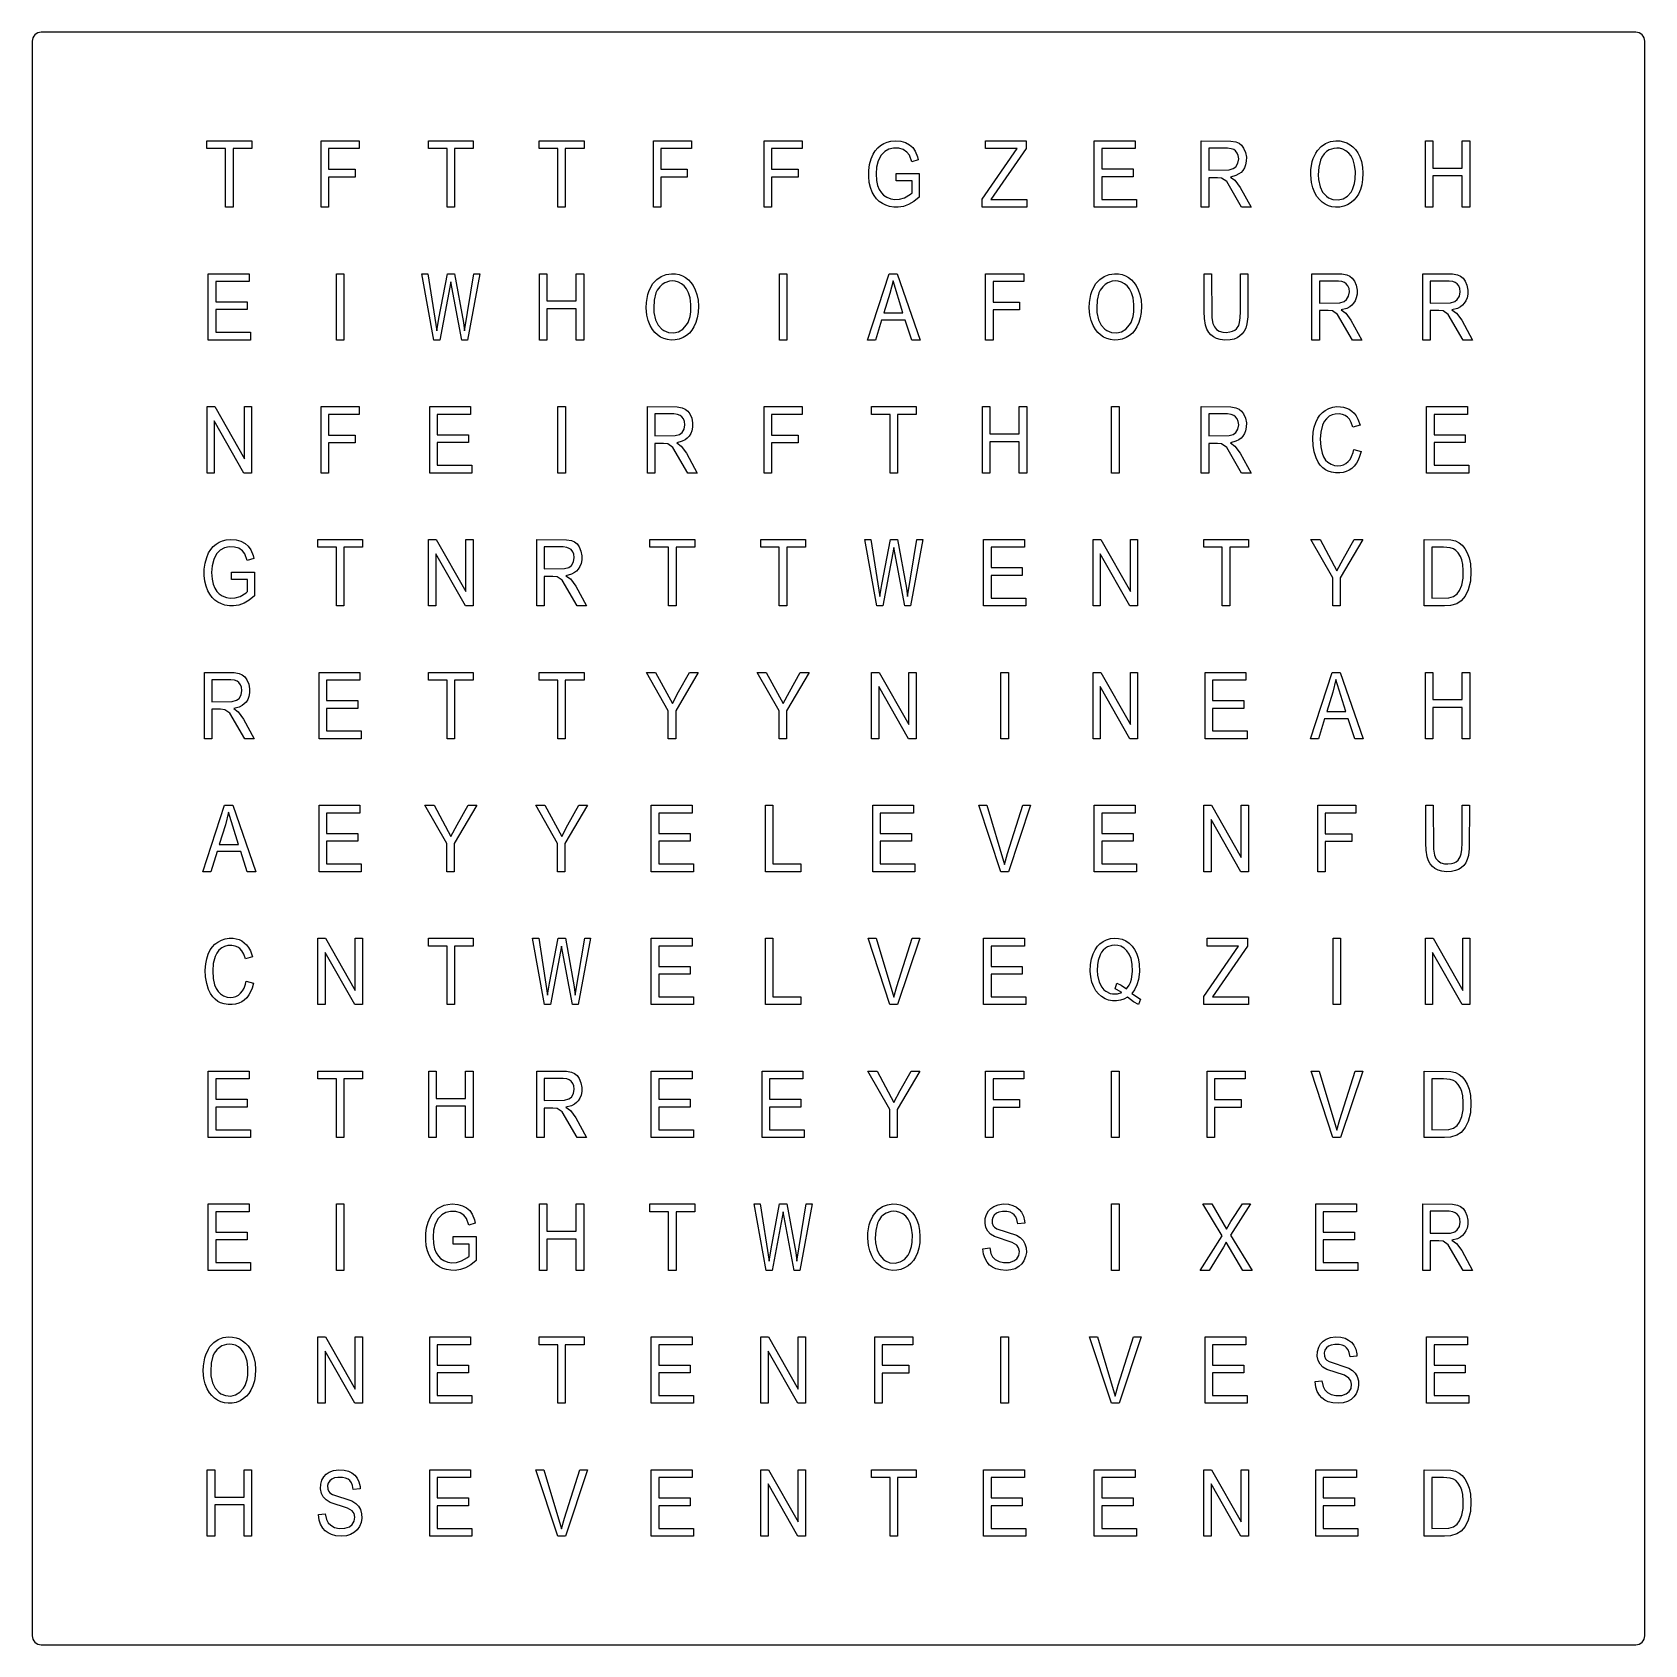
# Model space of a CAD drawing. Header units: millimetres. Extents: x 27.2 to 63.6, y -18.8 to 17.6.
import ezdxf

# ---------------------------------------------------------------- set-up
doc = ezdxf.new("R2010")
doc.units = ezdxf.units.MM
doc.layers.get('0').update_dxf_attribs({"linetype": 'CONTINUOUS'})

msp = doc.modelspace()

# ---------------------------------------------------------------- linework, layer by layer
msp.add_lwpolyline([(27.442, 17.565, 0.414214), (27.242, 17.365), (27.242, -18.635, 0.414214), (27.442, -18.835), (63.442, -18.835, 0.414214), (63.642, -18.635), (63.642, 17.365, 0.414214), (63.442, 17.565)], format="xyb", close=True)
for points in [[(32.197, 14.938), (31.775, 14.938), (31.775, 13.615), (31.606, 13.615), (31.606, 14.938), (31.186, 14.938), (31.186, 15.115), (32.197, 15.115)], [(34.529, 14.296), (33.93, 14.296), (33.93, 13.615), (33.762, 13.615), (33.762, 15.115), (34.622, 15.115), (34.622, 14.938), (33.93, 14.938), (33.93, 14.473), (34.529, 14.473)], [(37.197, 14.938), (36.775, 14.938), (36.775, 13.615), (36.606, 13.615), (36.606, 14.938), (36.186, 14.938), (36.186, 15.115), (37.197, 15.115)], [(39.697, 14.938), (39.275, 14.938), (39.275, 13.615), (39.106, 13.615), (39.106, 14.938), (38.686, 14.938), (38.686, 15.115), (39.697, 15.115)], [(42.029, 14.296), (41.43, 14.296), (41.43, 13.615), (41.262, 13.615), (41.262, 15.115), (42.122, 15.115), (42.122, 14.938), (41.43, 14.938), (41.43, 14.473), (42.029, 14.473)], [(44.529, 14.296), (43.93, 14.296), (43.93, 13.615), (43.762, 13.615), (43.762, 15.115), (44.622, 15.115), (44.622, 14.938), (43.93, 14.938), (43.93, 14.473), (44.529, 14.473)], [(47.068, 13.907), (47.102, 13.939), (47.102, 14.209), (46.74, 14.209), (46.74, 14.379), (47.262, 14.38), (47.262, 13.842), (47.14, 13.743), (47.024, 13.677), (46.906, 13.634), (46.785, 13.616), (46.692, 13.618), (46.592, 13.634), (46.511, 13.661), (46.434, 13.699), (46.363, 13.748), (46.301, 13.808), (46.248, 13.877), (46.204, 13.957), (46.164, 14.06), (46.137, 14.171), (46.123, 14.305), (46.125, 14.445), (46.144, 14.579), (46.179, 14.707), (46.224, 14.812), (46.271, 14.89), (46.326, 14.956), (46.39, 15.01), (46.462, 15.053), (46.538, 15.085), (46.621, 15.105), (46.724, 15.115), (46.846, 15.106), (46.953, 15.076), (47.047, 15.026), (47.116, 14.965), (47.174, 14.882), (47.226, 14.754), (47.243, 14.685), (47.096, 14.637), (47.041, 14.789), (46.987, 14.86), (46.903, 14.916), (46.807, 14.945), (46.686, 14.948), (46.581, 14.926), (46.484, 14.873), (46.402, 14.789), (46.337, 14.662), (46.301, 14.522), (46.29, 14.37), (46.3, 14.219), (46.325, 14.103), (46.361, 14.014), (46.409, 13.94), (46.461, 13.887), (46.53, 13.841), (46.624, 13.804), (46.712, 13.789), (46.821, 13.795), (46.932, 13.828)], [(48.882, 13.792), (49.696, 13.792), (49.696, 13.615), (48.688, 13.615), (48.688, 13.799), (49.473, 14.938), (48.762, 14.938), (48.762, 15.115), (49.675, 15.115), (49.675, 14.938)], [(51.385, 13.792), (52.167, 13.792), (52.167, 13.615), (51.216, 13.615), (51.216, 15.115), (52.138, 15.115), (52.138, 14.938), (51.385, 14.938), (51.385, 14.479), (52.09, 14.479), (52.09, 14.303), (51.385, 14.303)], [(53.994, 14.281), (53.799, 14.281), (53.799, 13.615), (53.63, 13.615), (53.63, 15.115), (54.3, 15.11), (54.414, 15.09), (54.483, 15.059), (54.54, 15.013), (54.587, 14.948), (54.628, 14.852), (54.648, 14.746), (54.647, 14.654), (54.631, 14.57), (54.605, 14.505), (54.568, 14.446), (54.529, 14.402), (54.482, 14.366), (54.414, 14.331), (54.29, 14.297), (54.392, 14.223), (54.509, 14.062), (54.754, 13.615), (54.541, 13.615), (54.205, 14.195), (54.091, 14.273)], [(54.225, 14.949), (53.799, 14.949), (53.799, 14.453), (54.257, 14.459), (54.353, 14.486), (54.411, 14.529), (54.458, 14.608), (54.475, 14.706), (54.466, 14.78), (54.442, 14.837), (54.404, 14.886), (54.365, 14.915), (54.307, 14.937)], [(56.147, 14.056), (56.117, 14.175), (56.103, 14.346), (56.107, 14.462), (56.137, 14.644), (56.159, 14.713), (56.217, 14.838), (56.254, 14.894), (56.34, 14.987), (56.438, 15.055), (56.549, 15.098), (56.671, 15.115), (56.762, 15.111), (56.842, 15.095), (56.917, 15.067), (56.989, 15.027), (57.054, 14.976), (57.112, 14.915), (57.162, 14.845), (57.209, 14.752), (57.245, 14.648), (57.271, 14.519), (57.281, 14.381), (57.274, 14.238), (57.255, 14.121), (57.223, 14.012), (57.178, 13.912), (57.131, 13.838), (57.076, 13.774), (57.014, 13.72), (56.932, 13.671), (56.847, 13.637), (56.758, 13.619), (56.663, 13.616), (56.58, 13.626), (56.501, 13.649), (56.427, 13.684), (56.358, 13.731), (56.297, 13.788), (56.243, 13.854), (56.192, 13.942)], [(56.281, 14.518), (56.271, 14.343), (56.276, 14.238), (56.311, 14.075), (56.371, 13.956), (56.454, 13.864), (56.501, 13.83), (56.604, 13.789), (56.721, 13.78), (56.833, 13.806), (56.93, 13.865), (57.013, 13.958), (57.046, 14.016), (57.092, 14.152), (57.108, 14.252), (57.111, 14.421), (57.093, 14.567), (57.058, 14.683), (57.011, 14.772), (56.959, 14.837), (56.897, 14.889), (56.827, 14.925), (56.753, 14.945), (56.693, 14.95), (56.623, 14.944), (56.52, 14.909), (56.461, 14.871), (56.406, 14.821), (56.349, 14.744), (56.319, 14.679)], [(59.523, 14.322), (58.86, 14.322), (58.86, 13.615), (58.692, 13.615), (58.692, 15.115), (58.86, 15.115), (58.86, 14.499), (59.523, 14.499), (59.523, 15.115), (59.692, 15.115), (59.692, 13.615), (59.523, 13.615)], [(31.385, 10.792), (32.167, 10.792), (32.167, 10.615), (31.216, 10.615), (31.216, 12.115), (32.138, 12.115), (32.138, 11.938), (31.385, 11.938), (31.385, 11.479), (32.09, 11.479), (32.09, 11.303), (31.385, 11.303)], [(34.107, 12.115), (34.276, 12.115), (34.276, 10.615), (34.107, 10.615)], [(36.938, 10.615), (36.691, 11.934), (36.444, 10.615), (36.307, 10.615), (36.036, 12.115), (36.174, 12.115), (36.373, 10.825), (36.419, 11.102), (36.613, 12.115), (36.776, 12.115), (36.978, 11.016), (37.001, 10.825), (37.212, 12.115), (37.347, 12.115), (37.068, 10.615)], [(39.523, 11.322), (38.86, 11.322), (38.86, 10.615), (38.692, 10.615), (38.692, 12.115), (38.86, 12.115), (38.86, 11.499), (39.523, 11.499), (39.523, 12.115), (39.692, 12.115), (39.692, 10.615), (39.523, 10.615)], [(41.147, 11.056), (41.117, 11.175), (41.103, 11.346), (41.107, 11.462), (41.137, 11.644), (41.159, 11.713), (41.217, 11.838), (41.254, 11.894), (41.34, 11.987), (41.438, 12.055), (41.549, 12.098), (41.671, 12.115), (41.762, 12.111), (41.842, 12.095), (41.917, 12.067), (41.989, 12.027), (42.054, 11.976), (42.112, 11.915), (42.162, 11.845), (42.209, 11.752), (42.245, 11.648), (42.271, 11.519), (42.281, 11.381), (42.274, 11.238), (42.255, 11.121), (42.223, 11.012), (42.178, 10.912), (42.131, 10.838), (42.076, 10.774), (42.014, 10.72), (41.932, 10.671), (41.847, 10.637), (41.758, 10.619), (41.663, 10.616), (41.58, 10.626), (41.501, 10.649), (41.427, 10.684), (41.358, 10.731), (41.297, 10.788), (41.243, 10.854), (41.192, 10.942)], [(44.107, 12.115), (44.276, 12.115), (44.276, 10.615), (44.107, 10.615)], [(46.947, 11.069), (46.414, 11.069), (46.274, 10.615), (46.095, 10.615), (46.585, 12.115), (46.766, 12.115), (47.288, 10.615), (47.096, 10.615)], [(49.529, 11.296), (48.93, 11.296), (48.93, 10.615), (48.762, 10.615), (48.762, 12.115), (49.622, 12.115), (49.622, 11.938), (48.93, 11.938), (48.93, 11.473), (49.529, 11.473)], [(51.147, 11.056), (51.117, 11.175), (51.103, 11.346), (51.107, 11.462), (51.137, 11.644), (51.159, 11.713), (51.217, 11.838), (51.254, 11.894), (51.34, 11.987), (51.438, 12.055), (51.549, 12.098), (51.671, 12.115), (51.762, 12.111), (51.842, 12.095), (51.917, 12.067), (51.989, 12.027), (52.054, 11.976), (52.112, 11.915), (52.162, 11.845), (52.209, 11.752), (52.245, 11.648), (52.271, 11.519), (52.281, 11.381), (52.274, 11.238), (52.255, 11.121), (52.223, 11.012), (52.178, 10.912), (52.131, 10.838), (52.076, 10.774), (52.014, 10.72), (51.932, 10.671), (51.847, 10.637), (51.758, 10.619), (51.663, 10.616), (51.58, 10.626), (51.501, 10.649), (51.427, 10.684), (51.358, 10.731), (51.297, 10.788), (51.243, 10.854), (51.192, 10.942)], [(54.496, 11.016), (54.512, 11.117), (54.519, 11.264), (54.519, 12.115), (54.685, 12.115), (54.681, 11.141), (54.661, 10.981), (54.634, 10.888), (54.6, 10.819), (54.554, 10.757), (54.497, 10.704), (54.438, 10.666), (54.371, 10.639), (54.281, 10.62), (54.166, 10.615), (54.059, 10.627), (53.977, 10.651), (53.906, 10.686), (53.847, 10.734), (53.798, 10.791), (53.76, 10.86), (53.729, 10.954), (53.705, 11.101), (53.699, 11.263), (53.699, 12.115), (53.865, 12.115), (53.87, 11.121), (53.892, 10.988), (53.928, 10.912), (53.976, 10.858), (54.038, 10.819), (54.121, 10.795), (54.195, 10.791), (54.278, 10.799), (54.337, 10.815), (54.387, 10.84), (54.427, 10.873), (54.475, 10.949)], [(56.494, 11.281), (56.299, 11.281), (56.299, 10.615), (56.13, 10.615), (56.13, 12.115), (56.8, 12.11), (56.914, 12.09), (56.983, 12.059), (57.04, 12.013), (57.087, 11.948), (57.128, 11.852), (57.148, 11.746), (57.147, 11.654), (57.131, 11.57), (57.105, 11.505), (57.068, 11.446), (57.029, 11.402), (56.982, 11.366), (56.914, 11.331), (56.79, 11.297), (56.892, 11.223), (57.009, 11.062), (57.254, 10.615), (57.041, 10.615), (56.705, 11.195), (56.591, 11.273)], [(58.994, 11.281), (58.799, 11.281), (58.799, 10.615), (58.63, 10.615), (58.63, 12.115), (59.3, 12.11), (59.414, 12.09), (59.483, 12.059), (59.54, 12.013), (59.587, 11.948), (59.628, 11.852), (59.648, 11.746), (59.647, 11.654), (59.631, 11.57), (59.605, 11.505), (59.568, 11.446), (59.529, 11.402), (59.482, 11.366), (59.414, 11.331), (59.29, 11.297), (59.392, 11.223), (59.509, 11.062), (59.754, 10.615), (59.541, 10.615), (59.205, 11.195), (59.091, 11.273)], [(41.281, 11.518), (41.271, 11.343), (41.276, 11.238), (41.311, 11.075), (41.371, 10.956), (41.454, 10.864), (41.501, 10.83), (41.604, 10.789), (41.721, 10.78), (41.833, 10.806), (41.93, 10.865), (42.013, 10.958), (42.046, 11.016), (42.092, 11.152), (42.108, 11.252), (42.111, 11.421), (42.093, 11.567), (42.058, 11.683), (42.011, 11.772), (41.959, 11.837), (41.897, 11.889), (41.827, 11.925), (41.753, 11.945), (41.693, 11.95), (41.623, 11.944), (41.52, 11.909), (41.461, 11.871), (41.406, 11.821), (41.349, 11.744), (41.319, 11.679)], [(46.672, 11.957), (46.603, 11.671), (46.463, 11.231), (46.895, 11.231)], [(51.281, 11.518), (51.271, 11.343), (51.276, 11.238), (51.311, 11.075), (51.371, 10.956), (51.454, 10.864), (51.501, 10.83), (51.604, 10.789), (51.721, 10.78), (51.833, 10.806), (51.93, 10.865), (52.013, 10.958), (52.046, 11.016), (52.092, 11.152), (52.108, 11.252), (52.111, 11.421), (52.093, 11.567), (52.058, 11.683), (52.011, 11.772), (51.959, 11.837), (51.897, 11.889), (51.827, 11.925), (51.753, 11.945), (51.693, 11.95), (51.623, 11.944), (51.52, 11.909), (51.461, 11.871), (51.406, 11.821), (51.349, 11.744), (51.319, 11.679)], [(56.725, 11.949), (56.299, 11.949), (56.299, 11.453), (56.757, 11.459), (56.853, 11.486), (56.911, 11.529), (56.958, 11.608), (56.975, 11.706), (56.966, 11.78), (56.942, 11.837), (56.904, 11.886), (56.865, 11.915), (56.807, 11.937)], [(59.225, 11.949), (58.799, 11.949), (58.799, 11.453), (59.257, 11.459), (59.353, 11.486), (59.411, 11.529), (59.458, 11.608), (59.475, 11.706), (59.466, 11.78), (59.442, 11.837), (59.404, 11.886), (59.365, 11.915), (59.307, 11.937)], [(32.021, 7.615), (31.351, 8.794), (31.351, 7.615), (31.189, 7.615), (31.189, 9.115), (31.362, 9.115), (32.032, 7.937), (32.032, 9.115), (32.194, 9.115), (32.194, 7.615)], [(34.529, 8.296), (33.93, 8.296), (33.93, 7.615), (33.762, 7.615), (33.762, 9.115), (34.622, 9.115), (34.622, 8.938), (33.93, 8.938), (33.93, 8.473), (34.529, 8.473)], [(36.385, 7.792), (37.167, 7.792), (37.167, 7.615), (36.216, 7.615), (36.216, 9.115), (37.138, 9.115), (37.138, 8.938), (36.385, 8.938), (36.385, 8.479), (37.09, 8.479), (37.09, 8.303), (36.385, 8.303)], [(39.107, 9.115), (39.276, 9.115), (39.276, 7.615), (39.107, 7.615)], [(41.494, 8.281), (41.299, 8.281), (41.299, 7.615), (41.13, 7.615), (41.13, 9.115), (41.8, 9.11), (41.914, 9.09), (41.983, 9.059), (42.04, 9.013), (42.087, 8.948), (42.128, 8.852), (42.148, 8.746), (42.147, 8.654), (42.131, 8.57), (42.105, 8.505), (42.068, 8.446), (42.029, 8.402), (41.982, 8.366), (41.914, 8.331), (41.79, 8.297), (41.892, 8.223), (42.009, 8.062), (42.254, 7.615), (42.041, 7.615), (41.705, 8.195), (41.591, 8.273)], [(44.529, 8.296), (43.93, 8.296), (43.93, 7.615), (43.762, 7.615), (43.762, 9.115), (44.622, 9.115), (44.622, 8.938), (43.93, 8.938), (43.93, 8.473), (44.529, 8.473)], [(47.197, 8.938), (46.775, 8.938), (46.775, 7.615), (46.606, 7.615), (46.606, 8.938), (46.186, 8.938), (46.186, 9.115), (47.197, 9.115)], [(49.523, 8.322), (48.86, 8.322), (48.86, 7.615), (48.692, 7.615), (48.692, 9.115), (48.86, 9.115), (48.86, 8.499), (49.523, 8.499), (49.523, 9.115), (49.692, 9.115), (49.692, 7.615), (49.523, 7.615)], [(51.607, 9.115), (51.776, 9.115), (51.776, 7.615), (51.607, 7.615)], [(53.994, 8.281), (53.799, 8.281), (53.799, 7.615), (53.63, 7.615), (53.63, 9.115), (54.3, 9.11), (54.414, 9.09), (54.483, 9.059), (54.54, 9.013), (54.587, 8.948), (54.628, 8.852), (54.648, 8.746), (54.647, 8.654), (54.631, 8.57), (54.605, 8.505), (54.568, 8.446), (54.529, 8.402), (54.482, 8.366), (54.414, 8.331), (54.29, 8.297), (54.392, 8.223), (54.509, 8.062), (54.754, 7.615), (54.541, 7.615), (54.205, 8.195), (54.091, 8.273)], [(57.025, 7.988), (57.057, 8.076), (57.074, 8.148), (57.237, 8.1), (57.206, 7.989), (57.172, 7.907), (57.132, 7.834), (57.084, 7.772), (57.029, 7.719), (56.969, 7.677), (56.904, 7.646), (56.833, 7.626), (56.758, 7.616), (56.662, 7.618), (56.573, 7.632), (56.493, 7.657), (56.434, 7.688), (56.372, 7.736), (56.317, 7.794), (56.269, 7.863), (56.223, 7.957), (56.179, 8.095), (56.154, 8.24), (56.147, 8.395), (56.157, 8.538), (56.179, 8.652), (56.214, 8.757), (56.261, 8.85), (56.309, 8.92), (56.366, 8.979), (56.43, 9.027), (56.511, 9.071), (56.597, 9.1), (56.688, 9.114), (56.774, 9.113), (56.845, 9.103), (56.912, 9.082), (56.973, 9.053), (57.029, 9.013), (57.08, 8.965), (57.124, 8.908), (57.168, 8.83), (57.216, 8.692), (57.055, 8.648), (57.017, 8.755), (56.975, 8.829), (56.931, 8.879), (56.879, 8.914), (56.821, 8.938), (56.746, 8.95), (56.657, 8.946), (56.585, 8.927), (56.521, 8.895), (56.457, 8.842), (56.406, 8.777), (56.368, 8.699), (56.328, 8.541), (56.315, 8.377), (56.326, 8.204), (56.357, 8.065), (56.392, 7.979), (56.438, 7.909), (56.488, 7.859), (56.561, 7.813), (56.639, 7.787), (56.713, 7.779), (56.779, 7.785), (56.839, 7.802), (56.895, 7.832), (56.945, 7.872), (56.989, 7.924)], [(58.885, 7.792), (59.667, 7.792), (59.667, 7.615), (58.716, 7.615), (58.716, 9.115), (59.638, 9.115), (59.638, 8.938), (58.885, 8.938), (58.885, 8.479), (59.59, 8.479), (59.59, 8.303), (58.885, 8.303)], [(41.725, 8.949), (41.299, 8.949), (41.299, 8.453), (41.757, 8.459), (41.853, 8.486), (41.911, 8.529), (41.958, 8.608), (41.975, 8.706), (41.966, 8.78), (41.942, 8.837), (41.904, 8.886), (41.865, 8.915), (41.807, 8.937)], [(54.225, 8.949), (53.799, 8.949), (53.799, 8.453), (54.257, 8.459), (54.353, 8.486), (54.411, 8.529), (54.458, 8.608), (54.475, 8.706), (54.466, 8.78), (54.442, 8.837), (54.404, 8.886), (54.365, 8.915), (54.307, 8.937)], [(32.068, 4.907), (32.102, 4.939), (32.102, 5.209), (31.74, 5.209), (31.74, 5.379), (32.262, 5.38), (32.262, 4.842), (32.14, 4.743), (32.024, 4.677), (31.906, 4.634), (31.785, 4.616), (31.692, 4.618), (31.592, 4.634), (31.511, 4.661), (31.434, 4.699), (31.363, 4.748), (31.301, 4.808), (31.248, 4.877), (31.204, 4.957), (31.164, 5.06), (31.137, 5.171), (31.123, 5.305), (31.125, 5.445), (31.144, 5.579), (31.179, 5.707), (31.224, 5.812), (31.271, 5.89), (31.326, 5.956), (31.39, 6.01), (31.462, 6.053), (31.538, 6.085), (31.621, 6.105), (31.724, 6.115), (31.846, 6.106), (31.953, 6.076), (32.047, 6.026), (32.116, 5.965), (32.174, 5.882), (32.226, 5.754), (32.243, 5.685), (32.096, 5.637), (32.041, 5.789), (31.987, 5.86), (31.903, 5.916), (31.807, 5.945), (31.686, 5.948), (31.581, 5.926), (31.484, 5.873), (31.402, 5.789), (31.337, 5.662), (31.301, 5.522), (31.29, 5.37), (31.3, 5.219), (31.325, 5.103), (31.361, 5.014), (31.409, 4.94), (31.461, 4.887), (31.53, 4.841), (31.624, 4.804), (31.712, 4.789), (31.821, 4.795), (31.932, 4.828)], [(34.697, 5.938), (34.275, 5.938), (34.275, 4.615), (34.106, 4.615), (34.106, 5.938), (33.686, 5.938), (33.686, 6.115), (34.697, 6.115)], [(37.021, 4.615), (36.351, 5.794), (36.351, 4.615), (36.189, 4.615), (36.189, 6.115), (36.362, 6.115), (37.032, 4.937), (37.032, 6.115), (37.194, 6.115), (37.194, 4.615)], [(38.994, 5.281), (38.799, 5.281), (38.799, 4.615), (38.63, 4.615), (38.63, 6.115), (39.3, 6.11), (39.414, 6.09), (39.483, 6.059), (39.54, 6.013), (39.587, 5.948), (39.628, 5.852), (39.648, 5.746), (39.647, 5.654), (39.631, 5.57), (39.605, 5.505), (39.568, 5.446), (39.529, 5.402), (39.482, 5.366), (39.414, 5.331), (39.29, 5.297), (39.392, 5.223), (39.509, 5.062), (39.754, 4.615), (39.541, 4.615), (39.205, 5.195), (39.091, 5.273)], [(39.225, 5.949), (38.799, 5.949), (38.799, 5.453), (39.257, 5.459), (39.353, 5.486), (39.411, 5.529), (39.458, 5.608), (39.475, 5.706), (39.466, 5.78), (39.442, 5.837), (39.404, 5.886), (39.365, 5.915), (39.307, 5.937)], [(42.197, 5.938), (41.775, 5.938), (41.775, 4.615), (41.606, 4.615), (41.606, 5.938), (41.186, 5.938), (41.186, 6.115), (42.197, 6.115)], [(44.697, 5.938), (44.275, 5.938), (44.275, 4.615), (44.106, 4.615), (44.106, 5.938), (43.686, 5.938), (43.686, 6.115), (44.697, 6.115)], [(46.938, 4.615), (46.691, 5.934), (46.444, 4.615), (46.307, 4.615), (46.036, 6.115), (46.174, 6.115), (46.373, 4.825), (46.419, 5.102), (46.613, 6.115), (46.776, 6.115), (46.978, 5.016), (47.001, 4.825), (47.212, 6.115), (47.347, 6.115), (47.068, 4.615)], [(48.885, 4.792), (49.667, 4.792), (49.667, 4.615), (48.716, 4.615), (48.716, 6.115), (49.638, 6.115), (49.638, 5.938), (48.885, 5.938), (48.885, 5.479), (49.59, 5.479), (49.59, 5.303), (48.885, 5.303)], [(52.021, 4.615), (51.351, 5.794), (51.351, 4.615), (51.189, 4.615), (51.189, 6.115), (51.362, 6.115), (52.032, 4.937), (52.032, 6.115), (52.194, 6.115), (52.194, 4.615)], [(54.697, 5.938), (54.275, 5.938), (54.275, 4.615), (54.106, 4.615), (54.106, 5.938), (53.686, 5.938), (53.686, 6.115), (54.697, 6.115)], [(57.276, 6.115), (56.767, 5.25), (56.767, 4.615), (56.599, 4.615), (56.599, 5.25), (56.107, 6.115), (56.312, 6.115), (56.693, 5.409), (56.833, 5.674), (57.08, 6.115)], [(59.399, 4.666), (59.259, 4.625), (59.125, 4.615), (58.665, 4.615), (58.665, 6.115), (59.262, 6.107), (59.366, 6.082), (59.455, 6.038), (59.518, 5.986), (59.579, 5.913), (59.635, 5.816), (59.677, 5.703), (59.706, 5.563), (59.719, 5.39), (59.705, 5.175), (59.657, 4.978), (59.589, 4.838), (59.497, 4.729)], [(59.101, 5.938), (58.833, 5.938), (58.833, 4.792), (59.218, 4.799), (59.327, 4.829), (59.407, 4.885), (59.463, 4.965), (59.511, 5.087), (59.539, 5.243), (59.544, 5.415), (59.533, 5.553), (59.512, 5.655), (59.484, 5.727), (59.432, 5.813), (59.379, 5.869), (59.327, 5.904), (59.249, 5.928)], [(31.494, 2.281), (31.299, 2.281), (31.299, 1.615), (31.13, 1.615), (31.13, 3.115), (31.8, 3.11), (31.914, 3.09), (31.983, 3.059), (32.04, 3.013), (32.087, 2.948), (32.128, 2.852), (32.148, 2.746), (32.147, 2.654), (32.131, 2.57), (32.105, 2.505), (32.068, 2.446), (32.029, 2.402), (31.982, 2.366), (31.914, 2.331), (31.79, 2.297), (31.892, 2.223), (32.009, 2.062), (32.254, 1.615), (32.041, 1.615), (31.705, 2.195), (31.591, 2.273)], [(31.725, 2.949), (31.299, 2.949), (31.299, 2.453), (31.757, 2.459), (31.853, 2.486), (31.911, 2.529), (31.958, 2.608), (31.975, 2.706), (31.966, 2.78), (31.942, 2.837), (31.904, 2.886), (31.865, 2.915), (31.807, 2.937)], [(33.885, 1.792), (34.667, 1.792), (34.667, 1.615), (33.716, 1.615), (33.716, 3.115), (34.638, 3.115), (34.638, 2.938), (33.885, 2.938), (33.885, 2.479), (34.59, 2.479), (34.59, 2.303), (33.885, 2.303)], [(37.197, 2.938), (36.775, 2.938), (36.775, 1.615), (36.606, 1.615), (36.606, 2.938), (36.186, 2.938), (36.186, 3.115), (37.197, 3.115)], [(39.697, 2.938), (39.275, 2.938), (39.275, 1.615), (39.106, 1.615), (39.106, 2.938), (38.686, 2.938), (38.686, 3.115), (39.697, 3.115)], [(42.276, 3.115), (41.767, 2.25), (41.767, 1.615), (41.599, 1.615), (41.599, 2.25), (41.107, 3.115), (41.312, 3.115), (41.693, 2.409), (41.833, 2.674), (42.08, 3.115)], [(44.776, 3.115), (44.267, 2.25), (44.267, 1.615), (44.099, 1.615), (44.099, 2.25), (43.607, 3.115), (43.812, 3.115), (44.193, 2.409), (44.333, 2.674), (44.58, 3.115)], [(47.021, 1.615), (46.351, 2.794), (46.351, 1.615), (46.189, 1.615), (46.189, 3.115), (46.362, 3.115), (47.032, 1.937), (47.032, 3.115), (47.194, 3.115), (47.194, 1.615)], [(49.107, 3.115), (49.276, 3.115), (49.276, 1.615), (49.107, 1.615)], [(52.021, 1.615), (51.351, 2.794), (51.351, 1.615), (51.189, 1.615), (51.189, 3.115), (51.362, 3.115), (52.032, 1.937), (52.032, 3.115), (52.194, 3.115), (52.194, 1.615)], [(53.885, 1.792), (54.667, 1.792), (54.667, 1.615), (53.716, 1.615), (53.716, 3.115), (54.638, 3.115), (54.638, 2.938), (53.885, 2.938), (53.885, 2.479), (54.59, 2.479), (54.59, 2.303), (53.885, 2.303)], [(56.947, 2.069), (56.414, 2.069), (56.274, 1.615), (56.095, 1.615), (56.585, 3.115), (56.766, 3.115), (57.288, 1.615), (57.096, 1.615)], [(56.672, 2.957), (56.603, 2.671), (56.463, 2.231), (56.895, 2.231)], [(59.523, 2.322), (58.86, 2.322), (58.86, 1.615), (58.692, 1.615), (58.692, 3.115), (58.86, 3.115), (58.86, 2.499), (59.523, 2.499), (59.523, 3.115), (59.692, 3.115), (59.692, 1.615), (59.523, 1.615)], [(31.947, -0.931), (31.414, -0.931), (31.274, -1.385), (31.095, -1.385), (31.585, 0.115), (31.766, 0.115), (32.288, -1.385), (32.096, -1.385)], [(33.885, -1.208), (34.667, -1.208), (34.667, -1.385), (33.716, -1.385), (33.716, 0.115), (34.638, 0.115), (34.638, -0.062), (33.885, -0.062), (33.885, -0.521), (34.59, -0.521), (34.59, -0.697), (33.885, -0.697)], [(37.276, 0.115), (36.767, -0.75), (36.767, -1.385), (36.599, -1.385), (36.599, -0.75), (36.107, 0.115), (36.312, 0.115), (36.693, -0.591), (36.833, -0.326), (37.08, 0.115)], [(39.776, 0.115), (39.267, -0.75), (39.267, -1.385), (39.099, -1.385), (39.099, -0.75), (38.607, 0.115), (38.812, 0.115), (39.193, -0.591), (39.333, -0.326), (39.58, 0.115)], [(41.385, -1.208), (42.167, -1.208), (42.167, -1.385), (41.216, -1.385), (41.216, 0.115), (42.138, 0.115), (42.138, -0.062), (41.385, -0.062), (41.385, -0.521), (42.09, -0.521), (42.09, -0.697), (41.385, -0.697)], [(43.962, -1.208), (44.59, -1.208), (44.59, -1.385), (43.793, -1.385), (43.793, 0.115), (43.962, 0.115)], [(46.385, -1.208), (47.167, -1.208), (47.167, -1.385), (46.216, -1.385), (46.216, 0.115), (47.138, 0.115), (47.138, -0.062), (46.385, -0.062), (46.385, -0.521), (47.09, -0.521), (47.09, -0.697), (46.385, -0.697)], [(49.603, 0.115), (49.775, 0.115), (49.276, -1.385), (49.103, -1.385), (48.609, 0.115), (48.791, 0.115), (49.19, -1.22), (49.258, -0.975)], [(51.385, -1.208), (52.167, -1.208), (52.167, -1.385), (51.216, -1.385), (51.216, 0.115), (52.138, 0.115), (52.138, -0.062), (51.385, -0.062), (51.385, -0.521), (52.09, -0.521), (52.09, -0.697), (51.385, -0.697)], [(54.521, -1.385), (53.851, -0.206), (53.851, -1.385), (53.689, -1.385), (53.689, 0.115), (53.862, 0.115), (54.532, -1.063), (54.532, 0.115), (54.694, 0.115), (54.694, -1.385)], [(57.029, -0.704), (56.43, -0.704), (56.43, -1.385), (56.262, -1.385), (56.262, 0.115), (57.122, 0.115), (57.122, -0.062), (56.43, -0.062), (56.43, -0.527), (57.029, -0.527)], [(59.496, -0.984), (59.512, -0.883), (59.519, -0.736), (59.519, 0.115), (59.685, 0.115), (59.681, -0.859), (59.661, -1.019), (59.634, -1.112), (59.6, -1.181), (59.554, -1.243), (59.497, -1.296), (59.438, -1.334), (59.371, -1.361), (59.281, -1.38), (59.166, -1.385), (59.059, -1.373), (58.977, -1.349), (58.906, -1.314), (58.847, -1.266), (58.798, -1.209), (58.76, -1.14), (58.729, -1.046), (58.705, -0.899), (58.699, -0.737), (58.699, 0.115), (58.865, 0.115), (58.87, -0.879), (58.892, -1.012), (58.928, -1.088), (58.976, -1.142), (59.038, -1.181), (59.121, -1.205), (59.195, -1.209), (59.278, -1.201), (59.337, -1.185), (59.387, -1.16), (59.427, -1.127), (59.475, -1.051)], [(31.672, -0.043), (31.603, -0.329), (31.463, -0.769), (31.895, -0.769)], [(32.025, -4.012), (32.057, -3.924), (32.074, -3.852), (32.237, -3.9), (32.206, -4.011), (32.172, -4.093), (32.132, -4.166), (32.084, -4.228), (32.029, -4.281), (31.969, -4.323), (31.904, -4.354), (31.833, -4.374), (31.758, -4.384), (31.662, -4.382), (31.573, -4.368), (31.493, -4.343), (31.434, -4.312), (31.372, -4.264), (31.317, -4.206), (31.269, -4.137), (31.223, -4.043), (31.179, -3.905), (31.154, -3.76), (31.147, -3.605), (31.157, -3.462), (31.179, -3.348), (31.214, -3.243), (31.261, -3.15), (31.309, -3.08), (31.366, -3.021), (31.43, -2.973), (31.511, -2.929), (31.597, -2.9), (31.688, -2.886), (31.774, -2.887), (31.845, -2.897), (31.912, -2.918), (31.973, -2.947), (32.029, -2.987), (32.08, -3.035), (32.124, -3.092), (32.168, -3.17), (32.216, -3.308), (32.055, -3.352), (32.017, -3.245), (31.975, -3.171), (31.931, -3.121), (31.879, -3.086), (31.821, -3.062), (31.746, -3.05), (31.657, -3.054), (31.585, -3.073), (31.521, -3.105), (31.457, -3.158), (31.406, -3.223), (31.368, -3.301), (31.328, -3.459), (31.315, -3.623), (31.326, -3.796), (31.357, -3.935), (31.392, -4.021), (31.438, -4.091), (31.488, -4.141), (31.561, -4.187), (31.639, -4.213), (31.713, -4.221), (31.779, -4.215), (31.839, -4.198), (31.895, -4.168), (31.945, -4.128), (31.989, -4.076)], [(34.521, -4.385), (33.851, -3.206), (33.851, -4.385), (33.689, -4.385), (33.689, -2.885), (33.862, -2.885), (34.532, -4.063), (34.532, -2.885), (34.694, -2.885), (34.694, -4.385)], [(37.197, -3.062), (36.775, -3.062), (36.775, -4.385), (36.606, -4.385), (36.606, -3.062), (36.186, -3.062), (36.186, -2.885), (37.197, -2.885)], [(39.438, -4.385), (39.191, -3.066), (38.944, -4.385), (38.807, -4.385), (38.536, -2.885), (38.674, -2.885), (38.873, -4.175), (38.919, -3.898), (39.113, -2.885), (39.276, -2.885), (39.478, -3.984), (39.501, -4.175), (39.712, -2.885), (39.847, -2.885), (39.568, -4.385)], [(41.385, -4.208), (42.167, -4.208), (42.167, -4.385), (41.216, -4.385), (41.216, -2.885), (42.138, -2.885), (42.138, -3.062), (41.385, -3.062), (41.385, -3.521), (42.09, -3.521), (42.09, -3.697), (41.385, -3.697)], [(43.962, -4.208), (44.59, -4.208), (44.59, -4.385), (43.793, -4.385), (43.793, -2.885), (43.962, -2.885)], [(47.103, -2.885), (47.275, -2.885), (46.776, -4.385), (46.603, -4.385), (46.109, -2.885), (46.291, -2.885), (46.69, -4.22), (46.758, -3.975)], [(48.885, -4.208), (49.667, -4.208), (49.667, -4.385), (48.716, -4.385), (48.716, -2.885), (49.638, -2.885), (49.638, -3.062), (48.885, -3.062), (48.885, -3.521), (49.59, -3.521), (49.59, -3.697), (48.885, -3.697)], [(52.178, -3.941), (52.121, -4.052), (52.062, -4.132), (52.259, -4.259), (52.214, -4.385), (52.099, -4.323), (51.964, -4.217), (51.886, -4.259), (51.804, -4.287), (51.717, -4.301), (51.626, -4.299), (51.54, -4.283), (51.458, -4.251), (51.381, -4.205), (51.312, -4.144), (51.254, -4.072), (51.206, -3.987), (51.163, -3.876), (51.136, -3.756), (51.125, -3.628), (51.13, -3.479), (51.151, -3.355), (51.188, -3.239), (51.233, -3.147), (51.287, -3.068), (51.342, -3.012), (51.414, -2.958), (51.494, -2.919), (51.578, -2.895), (51.668, -2.885), (51.76, -2.891), (51.847, -2.911), (51.928, -2.948), (52.003, -2.999), (52.069, -3.063), (52.124, -3.139), (52.169, -3.227), (52.207, -3.34), (52.23, -3.462), (52.236, -3.648), (52.215, -3.815)], [(53.882, -4.208), (54.696, -4.208), (54.696, -4.385), (53.688, -4.385), (53.688, -4.201), (54.473, -3.062), (53.762, -3.062), (53.762, -2.885), (54.675, -2.885), (54.675, -3.062)], [(56.607, -2.885), (56.776, -2.885), (56.776, -4.385), (56.607, -4.385)], [(59.521, -4.385), (58.851, -3.206), (58.851, -4.385), (58.689, -4.385), (58.689, -2.885), (58.862, -2.885), (59.532, -4.063), (59.532, -2.885), (59.694, -2.885), (59.694, -4.385)], [(51.718, -4.043), (51.685, -4.032), (51.723, -3.9), (51.826, -3.944), (51.943, -4.031), (52.002, -3.949), (52.032, -3.884), (52.055, -3.811), (52.077, -3.641), (52.072, -3.474), (52.045, -3.345), (52.003, -3.244), (51.953, -3.169), (51.89, -3.11), (51.817, -3.068), (51.747, -3.047), (51.682, -3.041), (51.613, -3.047), (51.513, -3.082), (51.468, -3.111), (51.416, -3.158), (51.378, -3.204), (51.347, -3.258), (51.303, -3.388), (51.288, -3.485), (51.283, -3.616), (51.29, -3.72), (51.327, -3.879), (51.386, -3.992), (51.434, -4.048), (51.477, -4.083), (51.573, -4.131), (51.626, -4.143), (51.736, -4.143), (51.838, -4.11)], [(31.385, -7.208), (32.167, -7.208), (32.167, -7.385), (31.216, -7.385), (31.216, -5.885), (32.138, -5.885), (32.138, -6.062), (31.385, -6.062), (31.385, -6.521), (32.09, -6.521), (32.09, -6.697), (31.385, -6.697)], [(34.697, -6.062), (34.275, -6.062), (34.275, -7.385), (34.106, -7.385), (34.106, -6.062), (33.686, -6.062), (33.686, -5.885), (34.697, -5.885)], [(37.023, -6.678), (36.36, -6.678), (36.36, -7.385), (36.192, -7.385), (36.192, -5.885), (36.36, -5.885), (36.36, -6.501), (37.023, -6.501), (37.023, -5.885), (37.192, -5.885), (37.192, -7.385), (37.023, -7.385)], [(38.994, -6.719), (38.799, -6.719), (38.799, -7.385), (38.63, -7.385), (38.63, -5.885), (39.3, -5.89), (39.414, -5.91), (39.483, -5.941), (39.54, -5.987), (39.587, -6.052), (39.628, -6.148), (39.648, -6.254), (39.647, -6.346), (39.631, -6.43), (39.605, -6.495), (39.568, -6.554), (39.529, -6.598), (39.482, -6.634), (39.414, -6.669), (39.29, -6.703), (39.392, -6.777), (39.509, -6.938), (39.754, -7.385), (39.541, -7.385), (39.205, -6.805), (39.091, -6.727)], [(39.225, -6.051), (38.799, -6.051), (38.799, -6.547), (39.257, -6.541), (39.353, -6.514), (39.411, -6.471), (39.458, -6.392), (39.475, -6.294), (39.466, -6.22), (39.442, -6.163), (39.404, -6.114), (39.365, -6.085), (39.307, -6.063)], [(41.385, -7.208), (42.167, -7.208), (42.167, -7.385), (41.216, -7.385), (41.216, -5.885), (42.138, -5.885), (42.138, -6.062), (41.385, -6.062), (41.385, -6.521), (42.09, -6.521), (42.09, -6.697), (41.385, -6.697)], [(43.885, -7.208), (44.667, -7.208), (44.667, -7.385), (43.716, -7.385), (43.716, -5.885), (44.638, -5.885), (44.638, -6.062), (43.885, -6.062), (43.885, -6.521), (44.59, -6.521), (44.59, -6.697), (43.885, -6.697)], [(47.276, -5.885), (46.767, -6.75), (46.767, -7.385), (46.599, -7.385), (46.599, -6.75), (46.107, -5.885), (46.312, -5.885), (46.693, -6.591), (46.833, -6.326), (47.08, -5.885)], [(49.529, -6.704), (48.93, -6.704), (48.93, -7.385), (48.762, -7.385), (48.762, -5.885), (49.622, -5.885), (49.622, -6.062), (48.93, -6.062), (48.93, -6.527), (49.529, -6.527)], [(51.607, -5.885), (51.776, -5.885), (51.776, -7.385), (51.607, -7.385)], [(54.529, -6.704), (53.93, -6.704), (53.93, -7.385), (53.762, -7.385), (53.762, -5.885), (54.622, -5.885), (54.622, -6.062), (53.93, -6.062), (53.93, -6.527), (54.529, -6.527)], [(57.103, -5.885), (57.275, -5.885), (56.776, -7.385), (56.603, -7.385), (56.109, -5.885), (56.291, -5.885), (56.69, -7.22), (56.758, -6.975)], [(59.399, -7.334), (59.259, -7.375), (59.125, -7.385), (58.665, -7.385), (58.665, -5.885), (59.262, -5.893), (59.366, -5.918), (59.455, -5.962), (59.518, -6.014), (59.579, -6.087), (59.635, -6.184), (59.677, -6.297), (59.706, -6.437), (59.719, -6.61), (59.705, -6.825), (59.657, -7.022), (59.589, -7.162), (59.497, -7.271)], [(59.101, -6.062), (58.833, -6.062), (58.833, -7.208), (59.218, -7.201), (59.327, -7.171), (59.407, -7.115), (59.463, -7.035), (59.511, -6.913), (59.539, -6.757), (59.544, -6.585), (59.533, -6.447), (59.512, -6.345), (59.484, -6.273), (59.432, -6.187), (59.379, -6.131), (59.327, -6.096), (59.249, -6.072)], [(31.385, -10.208), (32.167, -10.208), (32.167, -10.385), (31.216, -10.385), (31.216, -8.885), (32.138, -8.885), (32.138, -9.062), (31.385, -9.062), (31.385, -9.521), (32.09, -9.521), (32.09, -9.697), (31.385, -9.697)], [(34.107, -8.885), (34.276, -8.885), (34.276, -10.385), (34.107, -10.385)], [(37.068, -10.093), (37.102, -10.061), (37.102, -9.791), (36.74, -9.791), (36.74, -9.621), (37.262, -9.62), (37.262, -10.158), (37.14, -10.257), (37.024, -10.323), (36.906, -10.366), (36.785, -10.384), (36.692, -10.382), (36.592, -10.366), (36.511, -10.339), (36.434, -10.301), (36.363, -10.252), (36.301, -10.192), (36.248, -10.123), (36.204, -10.043), (36.164, -9.94), (36.137, -9.829), (36.123, -9.695), (36.125, -9.555), (36.144, -9.421), (36.179, -9.293), (36.224, -9.188), (36.271, -9.11), (36.326, -9.044), (36.39, -8.99), (36.462, -8.947), (36.538, -8.915), (36.621, -8.895), (36.724, -8.885), (36.846, -8.894), (36.953, -8.924), (37.047, -8.974), (37.116, -9.035), (37.174, -9.118), (37.226, -9.246), (37.243, -9.315), (37.096, -9.363), (37.041, -9.211), (36.987, -9.14), (36.903, -9.084), (36.807, -9.055), (36.686, -9.052), (36.581, -9.074), (36.484, -9.127), (36.402, -9.211), (36.337, -9.338), (36.301, -9.478), (36.29, -9.63), (36.3, -9.781), (36.325, -9.897), (36.361, -9.986), (36.409, -10.06), (36.461, -10.113), (36.53, -10.159), (36.624, -10.196), (36.712, -10.211), (36.821, -10.205), (36.932, -10.172)], [(39.523, -9.678), (38.86, -9.678), (38.86, -10.385), (38.692, -10.385), (38.692, -8.885), (38.86, -8.885), (38.86, -9.501), (39.523, -9.501), (39.523, -8.885), (39.692, -8.885), (39.692, -10.385), (39.523, -10.385)], [(42.197, -9.062), (41.775, -9.062), (41.775, -10.385), (41.606, -10.385), (41.606, -9.062), (41.186, -9.062), (41.186, -8.885), (42.197, -8.885)], [(44.438, -10.385), (44.191, -9.066), (43.944, -10.385), (43.807, -10.385), (43.536, -8.885), (43.674, -8.885), (43.873, -10.175), (43.919, -9.898), (44.113, -8.885), (44.276, -8.885), (44.478, -9.984), (44.501, -10.175), (44.712, -8.885), (44.847, -8.885), (44.568, -10.385)], [(46.147, -9.944), (46.117, -9.825), (46.103, -9.654), (46.107, -9.538), (46.137, -9.356), (46.159, -9.287), (46.217, -9.162), (46.254, -9.106), (46.34, -9.013), (46.438, -8.945), (46.549, -8.902), (46.671, -8.885), (46.762, -8.889), (46.842, -8.905), (46.917, -8.933), (46.989, -8.973), (47.054, -9.024), (47.112, -9.085), (47.162, -9.155), (47.209, -9.248), (47.245, -9.352), (47.271, -9.481), (47.281, -9.619), (47.274, -9.762), (47.255, -9.879), (47.223, -9.988), (47.178, -10.088), (47.131, -10.162), (47.076, -10.226), (47.014, -10.28), (46.932, -10.329), (46.847, -10.363), (46.758, -10.381), (46.663, -10.384), (46.58, -10.374), (46.501, -10.351), (46.427, -10.316), (46.358, -10.269), (46.297, -10.212), (46.243, -10.146), (46.192, -10.058)], [(46.281, -9.482), (46.271, -9.657), (46.276, -9.762), (46.311, -9.925), (46.371, -10.044), (46.454, -10.136), (46.501, -10.17), (46.604, -10.211), (46.721, -10.22), (46.833, -10.194), (46.93, -10.135), (47.013, -10.042), (47.046, -9.984), (47.092, -9.848), (47.108, -9.748), (47.111, -9.579), (47.093, -9.433), (47.058, -9.317), (47.011, -9.228), (46.959, -9.163), (46.897, -9.111), (46.827, -9.075), (46.753, -9.055), (46.693, -9.05), (46.623, -9.056), (46.52, -9.091), (46.461, -9.129), (46.406, -9.179), (46.349, -9.256), (46.319, -9.321)], [(48.749, -10.116), (48.717, -10.021), (48.701, -9.894), (48.855, -9.878), (48.882, -10.006), (48.92, -10.08), (48.979, -10.138), (49.066, -10.186), (49.168, -10.21), (49.3, -10.206), (49.401, -10.172), (49.467, -10.122), (49.512, -10.047), (49.525, -9.955), (49.506, -9.874), (49.464, -9.815), (49.361, -9.753), (48.963, -9.622), (48.875, -9.566), (48.811, -9.498), (48.77, -9.417), (48.749, -9.318), (48.754, -9.213), (48.781, -9.12), (48.825, -9.042), (48.879, -8.984), (48.947, -8.939), (49.045, -8.902), (49.161, -8.885), (49.28, -8.892), (49.379, -8.918), (49.457, -8.956), (49.523, -9.008), (49.575, -9.073), (49.617, -9.16), (49.641, -9.266), (49.645, -9.318), (49.489, -9.332), (49.471, -9.239), (49.445, -9.179), (49.41, -9.13), (49.37, -9.098), (49.314, -9.072), (49.245, -9.057), (49.142, -9.056), (49.061, -9.07), (49.005, -9.094), (48.957, -9.134), (48.922, -9.188), (48.907, -9.243), (48.911, -9.321), (48.935, -9.378), (48.962, -9.409), (49.019, -9.443), (49.459, -9.59), (49.545, -9.645), (49.607, -9.708), (49.65, -9.783), (49.677, -9.876), (49.682, -9.979), (49.666, -10.072), (49.626, -10.169), (49.577, -10.239), (49.514, -10.297), (49.428, -10.346), (49.332, -10.375), (49.227, -10.385), (49.097, -10.375), (48.996, -10.349), (48.919, -10.312), (48.853, -10.263), (48.798, -10.2)], [(51.607, -8.885), (51.776, -8.885), (51.776, -10.385), (51.607, -10.385)], [(54.191, -9.75), (54.13, -9.862), (53.81, -10.385), (53.607, -10.385), (54.1, -9.603), (53.666, -8.885), (53.866, -8.885), (54.2, -9.454), (54.301, -9.283), (54.558, -8.885), (54.741, -8.885), (54.293, -9.592), (54.776, -10.385), (54.567, -10.385)], [(56.385, -10.208), (57.167, -10.208), (57.167, -10.385), (56.216, -10.385), (56.216, -8.885), (57.138, -8.885), (57.138, -9.062), (56.385, -9.062), (56.385, -9.521), (57.09, -9.521), (57.09, -9.697), (56.385, -9.697)], [(58.994, -9.719), (58.799, -9.719), (58.799, -10.385), (58.63, -10.385), (58.63, -8.885), (59.3, -8.89), (59.414, -8.91), (59.483, -8.941), (59.54, -8.987), (59.587, -9.052), (59.628, -9.148), (59.648, -9.254), (59.647, -9.346), (59.631, -9.43), (59.605, -9.495), (59.568, -9.554), (59.529, -9.598), (59.482, -9.634), (59.414, -9.669), (59.29, -9.703), (59.392, -9.777), (59.509, -9.938), (59.754, -10.385), (59.541, -10.385), (59.205, -9.805), (59.091, -9.727)], [(59.225, -9.051), (58.799, -9.051), (58.799, -9.547), (59.257, -9.541), (59.353, -9.514), (59.411, -9.471), (59.458, -9.392), (59.475, -9.294), (59.466, -9.22), (59.442, -9.163), (59.404, -9.114), (59.365, -9.085), (59.307, -9.063)], [(31.147, -12.944), (31.117, -12.825), (31.103, -12.654), (31.107, -12.538), (31.137, -12.356), (31.159, -12.287), (31.217, -12.162), (31.254, -12.106), (31.34, -12.013), (31.438, -11.945), (31.549, -11.902), (31.671, -11.885), (31.762, -11.889), (31.842, -11.905), (31.917, -11.933), (31.989, -11.973), (32.054, -12.024), (32.112, -12.085), (32.162, -12.155), (32.209, -12.248), (32.245, -12.352), (32.271, -12.481), (32.281, -12.619), (32.274, -12.762), (32.255, -12.879), (32.223, -12.988), (32.178, -13.088), (32.131, -13.162), (32.076, -13.226), (32.014, -13.28), (31.932, -13.329), (31.847, -13.363), (31.758, -13.381), (31.663, -13.384), (31.58, -13.374), (31.501, -13.351), (31.427, -13.316), (31.358, -13.269), (31.297, -13.212), (31.243, -13.146), (31.192, -13.058)], [(34.521, -13.385), (33.851, -12.206), (33.851, -13.385), (33.689, -13.385), (33.689, -11.885), (33.862, -11.885), (34.532, -13.063), (34.532, -11.885), (34.694, -11.885), (34.694, -13.385)], [(36.385, -13.208), (37.167, -13.208), (37.167, -13.385), (36.216, -13.385), (36.216, -11.885), (37.138, -11.885), (37.138, -12.062), (36.385, -12.062), (36.385, -12.521), (37.09, -12.521), (37.09, -12.697), (36.385, -12.697)], [(39.697, -12.062), (39.275, -12.062), (39.275, -13.385), (39.106, -13.385), (39.106, -12.062), (38.686, -12.062), (38.686, -11.885), (39.697, -11.885)], [(41.385, -13.208), (42.167, -13.208), (42.167, -13.385), (41.216, -13.385), (41.216, -11.885), (42.138, -11.885), (42.138, -12.062), (41.385, -12.062), (41.385, -12.521), (42.09, -12.521), (42.09, -12.697), (41.385, -12.697)], [(44.521, -13.385), (43.851, -12.206), (43.851, -13.385), (43.689, -13.385), (43.689, -11.885), (43.862, -11.885), (44.532, -13.063), (44.532, -11.885), (44.694, -11.885), (44.694, -13.385)], [(47.029, -12.704), (46.43, -12.704), (46.43, -13.385), (46.262, -13.385), (46.262, -11.885), (47.122, -11.885), (47.122, -12.062), (46.43, -12.062), (46.43, -12.527), (47.029, -12.527)], [(49.107, -11.885), (49.276, -11.885), (49.276, -13.385), (49.107, -13.385)], [(52.103, -11.885), (52.275, -11.885), (51.776, -13.385), (51.603, -13.385), (51.109, -11.885), (51.291, -11.885), (51.69, -13.22), (51.758, -12.975)], [(53.885, -13.208), (54.667, -13.208), (54.667, -13.385), (53.716, -13.385), (53.716, -11.885), (54.638, -11.885), (54.638, -12.062), (53.885, -12.062), (53.885, -12.521), (54.59, -12.521), (54.59, -12.697), (53.885, -12.697)], [(56.249, -13.116), (56.217, -13.021), (56.201, -12.894), (56.355, -12.878), (56.382, -13.006), (56.42, -13.08), (56.479, -13.138), (56.566, -13.186), (56.668, -13.21), (56.8, -13.206), (56.901, -13.172), (56.967, -13.122), (57.012, -13.047), (57.025, -12.955), (57.006, -12.874), (56.964, -12.815), (56.861, -12.753), (56.463, -12.622), (56.375, -12.566), (56.311, -12.498), (56.27, -12.417), (56.249, -12.318), (56.254, -12.213), (56.281, -12.12), (56.325, -12.042), (56.379, -11.984), (56.447, -11.939), (56.545, -11.902), (56.661, -11.885), (56.78, -11.892), (56.879, -11.918), (56.957, -11.956), (57.023, -12.008), (57.075, -12.073), (57.117, -12.16), (57.141, -12.266), (57.145, -12.318), (56.989, -12.332), (56.971, -12.239), (56.945, -12.179), (56.91, -12.13), (56.87, -12.098), (56.814, -12.072), (56.745, -12.057), (56.642, -12.056), (56.561, -12.07), (56.505, -12.094), (56.457, -12.134), (56.422, -12.188), (56.407, -12.243), (56.411, -12.321), (56.435, -12.378), (56.462, -12.409), (56.519, -12.443), (56.959, -12.59), (57.045, -12.645), (57.107, -12.708), (57.15, -12.783), (57.177, -12.876), (57.182, -12.979), (57.166, -13.072), (57.126, -13.169), (57.077, -13.239), (57.014, -13.297), (56.928, -13.346), (56.832, -13.375), (56.727, -13.385), (56.597, -13.375), (56.496, -13.349), (56.419, -13.312), (56.353, -13.263), (56.298, -13.2)], [(58.885, -13.208), (59.667, -13.208), (59.667, -13.385), (58.716, -13.385), (58.716, -11.885), (59.638, -11.885), (59.638, -12.062), (58.885, -12.062), (58.885, -12.521), (59.59, -12.521), (59.59, -12.697), (58.885, -12.697)], [(31.281, -12.482), (31.271, -12.657), (31.276, -12.762), (31.311, -12.925), (31.371, -13.044), (31.454, -13.136), (31.501, -13.17), (31.604, -13.211), (31.721, -13.22), (31.833, -13.194), (31.93, -13.135), (32.013, -13.042), (32.046, -12.984), (32.092, -12.848), (32.108, -12.748), (32.111, -12.579), (32.093, -12.433), (32.058, -12.317), (32.011, -12.228), (31.959, -12.163), (31.897, -12.111), (31.827, -12.075), (31.753, -12.055), (31.693, -12.05), (31.623, -12.056), (31.52, -12.091), (31.461, -12.129), (31.406, -12.179), (31.349, -12.256), (31.319, -12.321)], [(32.023, -15.678), (31.36, -15.678), (31.36, -16.385), (31.192, -16.385), (31.192, -14.885), (31.36, -14.885), (31.36, -15.501), (32.023, -15.501), (32.023, -14.885), (32.192, -14.885), (32.192, -16.385), (32.023, -16.385)], [(33.749, -16.116), (33.717, -16.021), (33.701, -15.894), (33.855, -15.878), (33.882, -16.006), (33.92, -16.08), (33.979, -16.138), (34.066, -16.186), (34.168, -16.21), (34.3, -16.206), (34.401, -16.172), (34.467, -16.122), (34.512, -16.047), (34.525, -15.955), (34.506, -15.874), (34.464, -15.815), (34.361, -15.753), (33.963, -15.622), (33.875, -15.566), (33.811, -15.498), (33.77, -15.417), (33.749, -15.318), (33.754, -15.213), (33.781, -15.12), (33.825, -15.042), (33.879, -14.984), (33.947, -14.939), (34.045, -14.902), (34.161, -14.885), (34.28, -14.892), (34.379, -14.918), (34.457, -14.956), (34.523, -15.008), (34.575, -15.073), (34.617, -15.16), (34.641, -15.266), (34.645, -15.318), (34.489, -15.332), (34.471, -15.239), (34.445, -15.179), (34.41, -15.13), (34.37, -15.098), (34.314, -15.072), (34.245, -15.057), (34.142, -15.056), (34.061, -15.07), (34.005, -15.094), (33.957, -15.134), (33.922, -15.188), (33.907, -15.243), (33.911, -15.321), (33.935, -15.378), (33.962, -15.409), (34.019, -15.443), (34.459, -15.59), (34.545, -15.645), (34.607, -15.708), (34.65, -15.783), (34.677, -15.876), (34.682, -15.979), (34.666, -16.072), (34.626, -16.169), (34.577, -16.239), (34.514, -16.297), (34.428, -16.346), (34.332, -16.375), (34.227, -16.385), (34.097, -16.375), (33.996, -16.349), (33.919, -16.312), (33.853, -16.263), (33.798, -16.2)], [(36.385, -16.208), (37.167, -16.208), (37.167, -16.385), (36.216, -16.385), (36.216, -14.885), (37.138, -14.885), (37.138, -15.062), (36.385, -15.062), (36.385, -15.521), (37.09, -15.521), (37.09, -15.697), (36.385, -15.697)], [(39.603, -14.885), (39.775, -14.885), (39.276, -16.385), (39.103, -16.385), (38.609, -14.885), (38.791, -14.885), (39.19, -16.22), (39.258, -15.975)], [(41.385, -16.208), (42.167, -16.208), (42.167, -16.385), (41.216, -16.385), (41.216, -14.885), (42.138, -14.885), (42.138, -15.062), (41.385, -15.062), (41.385, -15.521), (42.09, -15.521), (42.09, -15.697), (41.385, -15.697)], [(44.521, -16.385), (43.851, -15.206), (43.851, -16.385), (43.689, -16.385), (43.689, -14.885), (43.862, -14.885), (44.532, -16.063), (44.532, -14.885), (44.694, -14.885), (44.694, -16.385)], [(47.197, -15.062), (46.775, -15.062), (46.775, -16.385), (46.606, -16.385), (46.606, -15.062), (46.186, -15.062), (46.186, -14.885), (47.197, -14.885)], [(48.885, -16.208), (49.667, -16.208), (49.667, -16.385), (48.716, -16.385), (48.716, -14.885), (49.638, -14.885), (49.638, -15.062), (48.885, -15.062), (48.885, -15.521), (49.59, -15.521), (49.59, -15.697), (48.885, -15.697)], [(51.385, -16.208), (52.167, -16.208), (52.167, -16.385), (51.216, -16.385), (51.216, -14.885), (52.138, -14.885), (52.138, -15.062), (51.385, -15.062), (51.385, -15.521), (52.09, -15.521), (52.09, -15.697), (51.385, -15.697)], [(54.521, -16.385), (53.851, -15.206), (53.851, -16.385), (53.689, -16.385), (53.689, -14.885), (53.862, -14.885), (54.532, -16.063), (54.532, -14.885), (54.694, -14.885), (54.694, -16.385)], [(56.385, -16.208), (57.167, -16.208), (57.167, -16.385), (56.216, -16.385), (56.216, -14.885), (57.138, -14.885), (57.138, -15.062), (56.385, -15.062), (56.385, -15.521), (57.09, -15.521), (57.09, -15.697), (56.385, -15.697)], [(59.399, -16.334), (59.259, -16.375), (59.125, -16.385), (58.665, -16.385), (58.665, -14.885), (59.262, -14.893), (59.366, -14.918), (59.455, -14.962), (59.518, -15.014), (59.579, -15.087), (59.635, -15.184), (59.677, -15.297), (59.706, -15.437), (59.719, -15.61), (59.705, -15.825), (59.657, -16.022), (59.589, -16.162), (59.497, -16.271)], [(59.101, -15.062), (58.833, -15.062), (58.833, -16.208), (59.218, -16.201), (59.327, -16.171), (59.407, -16.115), (59.463, -16.035), (59.511, -15.913), (59.539, -15.757), (59.544, -15.585), (59.533, -15.447), (59.512, -15.345), (59.484, -15.273), (59.432, -15.187), (59.379, -15.131), (59.327, -15.096), (59.249, -15.072)]]:
    msp.add_lwpolyline(points, close=True)

doc.saveas('drawing.dxf')
